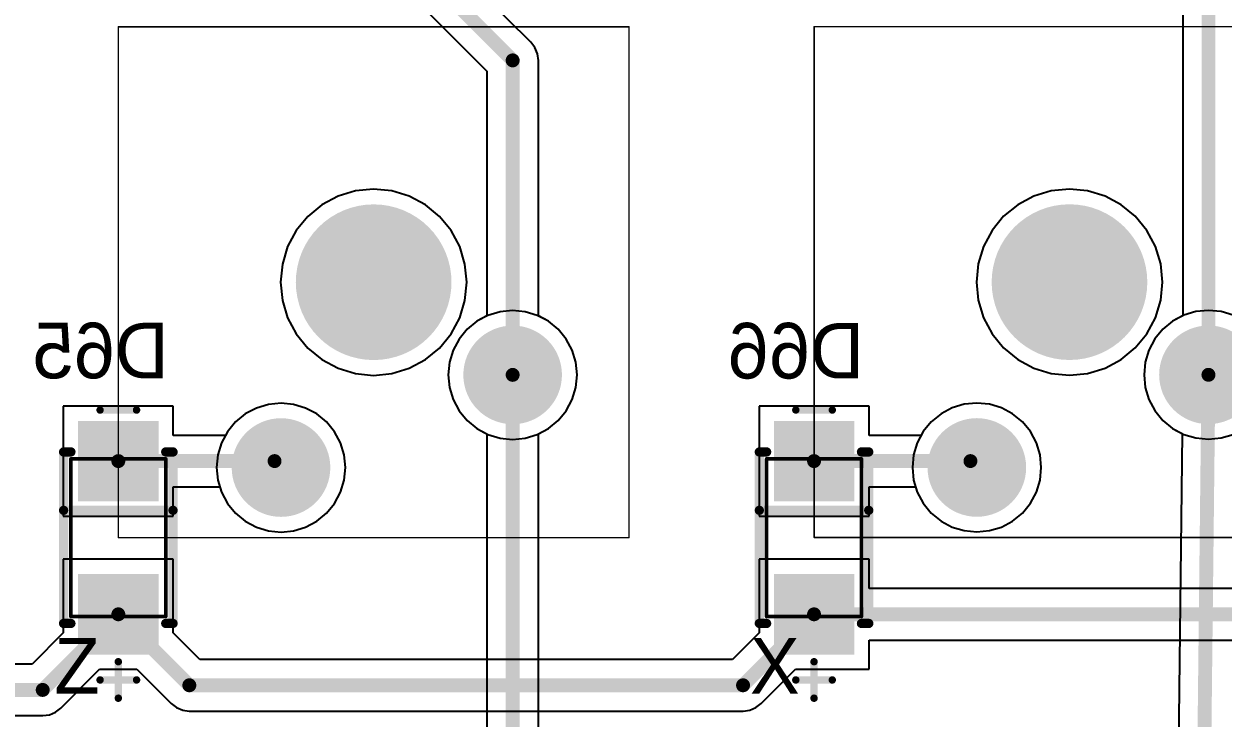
# Model space of a CAD drawing. Header units: millimetres. Extents: x 25 to 374, y 23 to 150.
# Drawn here: x 68.28 to 101.16, y 42.1 to 61.13 of the extents above; entities that cross this region are included whole.
import ezdxf

# ---------------------------------------------------------------- set-up
doc = ezdxf.new("R2010")
doc.units = ezdxf.units.MM
for name, color, linetype in [('BottomLayer', 5, 'Continuous'), ('BottomOverlay', 54, 'Continuous'), ('BottomPaste', 16, 'Continuous'), ('BottomSolder', 6, 'Continuous'), ('Mechanical1', 6, 'Continuous'), ('Mechanical13', 56, 'Continuous'), ('Mechanical15', 56, 'Continuous'), ('MultiLayer', 9, 'Continuous'), ('PadHoleLayer', 156, 'Continuous'), ('TopLayer', 1, 'Continuous'), ('TopOverlay', 2, 'Continuous'), ('TopSolder', 216, 'Continuous')]:
    doc.layers.add(name, color=color, linetype=linetype)

# ---------------------------------------------------------------- blocks, each defined once
blk = doc.blocks.new('SMA_DO_214AC__S1_B_93')
at = {"layer": 'BottomLayer'}
for points in [[(-1.1, -1), (-1.1, 1), (-3.1, -1), (-3.1, 1)], [(3.1, -1), (3.1, 1), (1.1, -1), (1.1, 1)]]:
    blk.add_solid(points, dxfattribs=at)
at = {"layer": 'BottomOverlay', "const_width": 0.254}
for points in [[(-2.35, 1.3), (-2.35, 1.5)], [(2.35, 1.5), (-2.35, 1.5)], [(-0.75, -1.5), (-0.75, 1.5)], [(2.35, 1.3), (2.35, 1.5)], [(-2.35, -1.5), (-2.35, -1.3)], [(2.35, -1.5), (2.35, -1.3)], [(2.35, -1.5), (-2.35, -1.5)]]:
    blk.add_lwpolyline(points, dxfattribs=at)
at = {"layer": 'BottomOverlay', "const_width": 0.127}
for points in [[(-2.414, 1.5, 1), (-2.287, 1.5, 1)], [(-2.414, 1.5, 1), (-2.287, 1.5, 1)], [(-2.414, 1.3, 1), (-2.287, 1.3, 1)], [(-0.814, 1.5, 1), (-0.687, 1.5, 1)], [(2.287, 1.5, 1), (2.414, 1.5, 1)], [(2.287, 1.5, 1), (2.414, 1.5, 1)], [(2.287, 1.3, 1), (2.414, 1.3, 1)], [(-2.414, -1.3, 1), (-2.287, -1.3, 1)], [(2.287, -1.3, 1), (2.414, -1.3, 1)], [(-2.414, -1.5, 1), (-2.287, -1.5, 1)], [(-2.414, -1.5, 1), (-2.287, -1.5, 1)], [(-0.814, -1.5, 1), (-0.687, -1.5, 1)], [(2.287, -1.5, 1), (2.414, -1.5, 1)], [(2.287, -1.5, 1), (2.414, -1.5, 1)]]:
    blk.add_lwpolyline(points, format="xyb", close=True, dxfattribs=at)
at = {"layer": 'BottomPaste'}
for points in [[(-1.1, -1), (-1.1, 1), (-3.1, -1), (-3.1, 1)], [(3.1, -1), (3.1, 1), (1.1, -1), (1.1, 1)]]:
    blk.add_solid(points, dxfattribs=at)
at = {"layer": 'BottomSolder'}
for points in [[(-0.998, -1.102), (-0.998, 1.102), (-3.202, -1.102), (-3.202, 1.102)], [(3.202, -1.102), (3.202, 1.102), (0.998, -1.102), (0.998, 1.102)]]:
    blk.add_solid(points, dxfattribs=at)
at = {"layer": 'Mechanical13', "const_width": 0.1}
for points in [[(2.16, 1.3), (-2.16, 1.3)], [(-2.16, -1.3), (-2.16, 1.3)], [(2.16, -1.3), (2.16, 1.3)], [(2.16, -1.3), (-2.16, -1.3)]]:
    blk.add_lwpolyline(points, dxfattribs=at)
at = {"layer": 'Mechanical13', "const_width": 0.05}
for points in [[(-2.185, 1.3, 1), (-2.135, 1.3, 1)], [(-2.185, 1.3, 1), (-2.135, 1.3, 1)], [(2.135, 1.3, 1), (2.185, 1.3, 1)], [(2.135, 1.3, 1), (2.185, 1.3, 1)], [(-2.185, -1.3, 1), (-2.135, -1.3, 1)], [(-2.185, -1.3, 1), (-2.135, -1.3, 1)], [(2.135, -1.3, 1), (2.185, -1.3, 1)], [(2.135, -1.3, 1), (2.185, -1.3, 1)]]:
    blk.add_lwpolyline(points, format="xyb", close=True, dxfattribs=at)
at = {"layer": 'Mechanical15', "const_width": 0.203}
for points in [[(-3.5, -0.5), (-3.5, 0.5)], [(3.9, -0.5), (3.9, 0.5)], [(4.4, 0), (3.4, 0)]]:
    blk.add_lwpolyline(points, dxfattribs=at)
at = {"layer": 'Mechanical15', "const_width": 0.102}
for points in [[(-3.551, 0.5, 1), (-3.449, 0.5, 1)], [(3.849, 0.5, 1), (3.951, 0.5, 1)], [(3.349, 0, 1), (3.451, 0, 1)], [(4.349, 0, 1), (4.451, 0, 1)], [(-3.551, -0.5, 1), (-3.449, -0.5, 1)], [(3.849, -0.5, 1), (3.951, -0.5, 1)]]:
    blk.add_lwpolyline(points, format="xyb", close=True, dxfattribs=at)
blk = doc.blocks.new('SMA_DO_214AC__S1_B_94')
at = {"layer": 'BottomLayer'}
for points in [[(-1.1, -1), (-1.1, 1), (-3.1, -1), (-3.1, 1)], [(3.1, -1), (3.1, 1), (1.1, -1), (1.1, 1)]]:
    blk.add_solid(points, dxfattribs=at)
at = {"layer": 'BottomOverlay', "const_width": 0.254}
for points in [[(-2.35, 1.3), (-2.35, 1.5)], [(2.35, 1.5), (-2.35, 1.5)], [(-0.75, -1.5), (-0.75, 1.5)], [(2.35, 1.3), (2.35, 1.5)], [(-2.35, -1.5), (-2.35, -1.3)], [(2.35, -1.5), (2.35, -1.3)], [(2.35, -1.5), (-2.35, -1.5)]]:
    blk.add_lwpolyline(points, dxfattribs=at)
at = {"layer": 'BottomOverlay', "const_width": 0.127}
for points in [[(-2.414, 1.5, 1), (-2.287, 1.5, 1)], [(-2.414, 1.5, 1), (-2.287, 1.5, 1)], [(-2.414, 1.3, 1), (-2.287, 1.3, 1)], [(-0.814, 1.5, 1), (-0.687, 1.5, 1)], [(2.287, 1.5, 1), (2.414, 1.5, 1)], [(2.287, 1.5, 1), (2.414, 1.5, 1)], [(2.287, 1.3, 1), (2.414, 1.3, 1)], [(-2.414, -1.3, 1), (-2.287, -1.3, 1)], [(2.287, -1.3, 1), (2.414, -1.3, 1)], [(-2.414, -1.5, 1), (-2.287, -1.5, 1)], [(-2.414, -1.5, 1), (-2.287, -1.5, 1)], [(-0.814, -1.5, 1), (-0.687, -1.5, 1)], [(2.287, -1.5, 1), (2.414, -1.5, 1)], [(2.287, -1.5, 1), (2.414, -1.5, 1)]]:
    blk.add_lwpolyline(points, format="xyb", close=True, dxfattribs=at)
at = {"layer": 'BottomPaste'}
for points in [[(-1.1, -1), (-1.1, 1), (-3.1, -1), (-3.1, 1)], [(3.1, -1), (3.1, 1), (1.1, -1), (1.1, 1)]]:
    blk.add_solid(points, dxfattribs=at)
at = {"layer": 'BottomSolder'}
for points in [[(-0.998, -1.102), (-0.998, 1.102), (-3.202, -1.102), (-3.202, 1.102)], [(3.202, -1.102), (3.202, 1.102), (0.998, -1.102), (0.998, 1.102)]]:
    blk.add_solid(points, dxfattribs=at)
at = {"layer": 'Mechanical13', "const_width": 0.1}
for points in [[(2.16, 1.3), (-2.16, 1.3)], [(-2.16, -1.3), (-2.16, 1.3)], [(2.16, -1.3), (2.16, 1.3)], [(2.16, -1.3), (-2.16, -1.3)]]:
    blk.add_lwpolyline(points, dxfattribs=at)
at = {"layer": 'Mechanical13', "const_width": 0.05}
for points in [[(-2.185, 1.3, 1), (-2.135, 1.3, 1)], [(-2.185, 1.3, 1), (-2.135, 1.3, 1)], [(2.135, 1.3, 1), (2.185, 1.3, 1)], [(2.135, 1.3, 1), (2.185, 1.3, 1)], [(-2.185, -1.3, 1), (-2.135, -1.3, 1)], [(-2.185, -1.3, 1), (-2.135, -1.3, 1)], [(2.135, -1.3, 1), (2.185, -1.3, 1)], [(2.135, -1.3, 1), (2.185, -1.3, 1)]]:
    blk.add_lwpolyline(points, format="xyb", close=True, dxfattribs=at)
at = {"layer": 'Mechanical15', "const_width": 0.203}
for points in [[(-3.5, -0.5), (-3.5, 0.5)], [(3.9, -0.5), (3.9, 0.5)], [(4.4, 0), (3.4, 0)]]:
    blk.add_lwpolyline(points, dxfattribs=at)
at = {"layer": 'Mechanical15', "const_width": 0.102}
for points in [[(-3.551, 0.5, 1), (-3.449, 0.5, 1)], [(3.849, 0.5, 1), (3.951, 0.5, 1)], [(3.349, 0, 1), (3.451, 0, 1)], [(4.349, 0, 1), (4.451, 0, 1)], [(-3.551, -0.5, 1), (-3.449, -0.5, 1)], [(3.849, -0.5, 1), (3.951, -0.5, 1)]]:
    blk.add_lwpolyline(points, format="xyb", close=True, dxfattribs=at)
blk = doc.blocks.new('MX_SW_3_185')
at = {"layer": 'BottomLayer'}
for points, const_width in [([(-1.016, 0, 1), (1.016, 0, 1)], 2.032), ([(3.185, -2.54, 1), (4.435, -2.54, 1)], 1.25), ([(-3.165, -5.08, 1), (-1.915, -5.08, 1)], 1.25)]:
    blk.add_lwpolyline(points, format="xyb", close=True, dxfattribs=dict(at, const_width=const_width))
at = {"layer": 'BottomSolder'}
for points, const_width in [([(-1.067, 0, 1), (1.067, 0, 1)], 2.134), ([(3.134, -2.54, 1), (4.486, -2.54, 1)], 1.352), ([(-3.216, -5.08, 1), (-1.864, -5.08, 1)], 1.352)]:
    blk.add_lwpolyline(points, format="xyb", close=True, dxfattribs=dict(at, const_width=const_width))
at = {"layer": 'Mechanical1', "const_width": 0.0381}
for points in [[(-7, -7), (-7, 7)], [(-7, 7), (7, 7)], [(7, -7), (7, 7)], [(-7, -7), (7, -7)]]:
    blk.add_lwpolyline(points, dxfattribs=at)
at = {"layer": 'Mechanical1', "const_width": 0.0191}
for points in [[(-7.01, 7, 1), (-6.99, 7, 1)], [(-7.01, 7, 1), (-6.99, 7, 1)], [(6.99, 7, 1), (7.01, 7, 1)], [(6.99, 7, 1), (7.01, 7, 1)], [(-7.01, -7, 1), (-6.99, -7, 1)], [(-7.01, -7, 1), (-6.99, -7, 1)], [(6.99, -7, 1), (7.01, -7, 1)], [(6.99, -7, 1), (7.01, -7, 1)]]:
    blk.add_lwpolyline(points, format="xyb", close=True, dxfattribs=at)
at = {"layer": 'MultiLayer'}
for points, const_width in [([(-1.016, 0, 1), (1.016, 0, 1)], 2.032), ([(3.185, -2.54, 1), (4.435, -2.54, 1)], 1.25), ([(-3.165, -5.08, 1), (-1.915, -5.08, 1)], 1.25)]:
    blk.add_lwpolyline(points, format="xyb", close=True, dxfattribs=dict(at, const_width=const_width))
at = {"layer": 'PadHoleLayer'}
for points, const_width in [([(-1.016, 0, 1), (1.016, 0, 1)], 2.032), ([(3.435, -2.54, 1), (4.185, -2.54, 1)], 0.75), ([(-2.915, -5.08, 1), (-2.165, -5.08, 1)], 0.75)]:
    blk.add_lwpolyline(points, format="xyb", close=True, dxfattribs=dict(at, const_width=const_width))
at = {"layer": 'TopLayer'}
for points, const_width in [([(-1.016, 0, 1), (1.016, 0, 1)], 2.032), ([(3.185, -2.54, 1), (4.435, -2.54, 1)], 1.25), ([(-3.165, -5.08, 1), (-1.915, -5.08, 1)], 1.25)]:
    blk.add_lwpolyline(points, format="xyb", close=True, dxfattribs=dict(at, const_width=const_width))
at = {"layer": 'TopSolder'}
for points, const_width in [([(-1.067, 0, 1), (1.067, 0, 1)], 2.134), ([(3.134, -2.54, 1), (4.486, -2.54, 1)], 1.352), ([(-3.216, -5.08, 1), (-1.864, -5.08, 1)], 1.352)]:
    blk.add_lwpolyline(points, format="xyb", close=True, dxfattribs=dict(at, const_width=const_width))
blk = doc.blocks.new('MX_SW_3_186')
at = {"layer": 'BottomLayer'}
for points, const_width in [([(-1.016, 0, 1), (1.016, 0, 1)], 2.032), ([(3.185, -2.54, 1), (4.435, -2.54, 1)], 1.25), ([(-3.165, -5.08, 1), (-1.915, -5.08, 1)], 1.25)]:
    blk.add_lwpolyline(points, format="xyb", close=True, dxfattribs=dict(at, const_width=const_width))
at = {"layer": 'BottomSolder'}
for points, const_width in [([(-1.067, 0, 1), (1.067, 0, 1)], 2.134), ([(3.134, -2.54, 1), (4.486, -2.54, 1)], 1.352), ([(-3.216, -5.08, 1), (-1.864, -5.08, 1)], 1.352)]:
    blk.add_lwpolyline(points, format="xyb", close=True, dxfattribs=dict(at, const_width=const_width))
at = {"layer": 'Mechanical1', "const_width": 0.0381}
for points in [[(-7, -7), (-7, 7)], [(-7, 7), (7, 7)], [(7, -7), (7, 7)], [(-7, -7), (7, -7)]]:
    blk.add_lwpolyline(points, dxfattribs=at)
at = {"layer": 'Mechanical1', "const_width": 0.0191}
for points in [[(-7.01, 7, 1), (-6.99, 7, 1)], [(-7.01, 7, 1), (-6.99, 7, 1)], [(6.99, 7, 1), (7.01, 7, 1)], [(6.99, 7, 1), (7.01, 7, 1)], [(-7.01, -7, 1), (-6.99, -7, 1)], [(-7.01, -7, 1), (-6.99, -7, 1)], [(6.99, -7, 1), (7.01, -7, 1)], [(6.99, -7, 1), (7.01, -7, 1)]]:
    blk.add_lwpolyline(points, format="xyb", close=True, dxfattribs=at)
at = {"layer": 'MultiLayer'}
for points, const_width in [([(-1.016, 0, 1), (1.016, 0, 1)], 2.032), ([(3.185, -2.54, 1), (4.435, -2.54, 1)], 1.25), ([(-3.165, -5.08, 1), (-1.915, -5.08, 1)], 1.25)]:
    blk.add_lwpolyline(points, format="xyb", close=True, dxfattribs=dict(at, const_width=const_width))
at = {"layer": 'PadHoleLayer'}
for points, const_width in [([(-1.016, 0, 1), (1.016, 0, 1)], 2.032), ([(3.435, -2.54, 1), (4.185, -2.54, 1)], 0.75), ([(-2.915, -5.08, 1), (-2.165, -5.08, 1)], 0.75)]:
    blk.add_lwpolyline(points, format="xyb", close=True, dxfattribs=dict(at, const_width=const_width))
at = {"layer": 'TopLayer'}
for points, const_width in [([(-1.016, 0, 1), (1.016, 0, 1)], 2.032), ([(3.185, -2.54, 1), (4.435, -2.54, 1)], 1.25), ([(-3.165, -5.08, 1), (-1.915, -5.08, 1)], 1.25)]:
    blk.add_lwpolyline(points, format="xyb", close=True, dxfattribs=dict(at, const_width=const_width))
at = {"layer": 'TopSolder'}
for points, const_width in [([(-1.067, 0, 1), (1.067, 0, 1)], 2.134), ([(3.134, -2.54, 1), (4.486, -2.54, 1)], 1.352), ([(-3.216, -5.08, 1), (-1.864, -5.08, 1)], 1.352)]:
    blk.add_lwpolyline(points, format="xyb", close=True, dxfattribs=dict(at, const_width=const_width))

msp = doc.modelspace()

# ---------------------------------------------------------------- linework, layer by layer
at = {"layer": 'BottomLayer'}
for p, q in [((77.373, 56.552), (76.895, 56.407)), ((77.871, 56.601), (77.373, 56.552)), ((78.369, 56.552), (77.871, 56.601)), ((78.848, 56.407), (78.369, 56.552)), ((96.449, 56.554), (95.97, 56.409)), ((96.947, 56.603), (96.449, 56.554)), ((97.445, 56.554), (96.947, 56.603)), ((97.923, 56.409), (97.445, 56.554)), ((76.895, 56.407), (76.453, 56.171)), ((79.289, 56.171), (78.848, 56.407)), ((95.97, 56.409), (95.529, 56.173)), ((98.365, 56.173), (97.923, 56.409)), ((76.453, 56.171), (76.067, 55.853)), ((79.676, 55.853), (79.289, 56.171)), ((95.529, 56.173), (95.142, 55.856)), ((98.751, 55.856), (98.365, 56.173)), ((76.067, 55.853), (75.749, 55.467)), ((79.993, 55.467), (79.676, 55.853)), ((95.142, 55.856), (94.825, 55.469)), ((99.069, 55.469), (98.751, 55.856)), ((75.749, 55.467), (75.513, 55.025)), ((80.229, 55.025), (79.993, 55.467)), ((94.825, 55.469), (94.589, 55.028)), ((99.305, 55.028), (99.069, 55.469)), ((75.513, 55.025), (75.368, 54.547)), ((80.375, 54.547), (80.229, 55.025)), ((94.589, 55.028), (94.443, 54.549)), ((99.45, 54.549), (99.305, 55.028)), ((75.368, 54.547), (75.319, 54.049)), ((80.424, 54.049), (80.375, 54.547)), ((94.443, 54.549), (94.394, 54.051)), ((99.499, 54.051), (99.45, 54.549)), ((75.319, 54.049), (75.368, 53.551)), ((80.375, 53.551), (80.424, 54.049)), ((94.394, 54.051), (94.443, 53.553)), ((99.45, 53.553), (99.499, 54.051)), ((75.368, 53.551), (75.513, 53.072)), ((80.229, 53.072), (80.375, 53.551)), ((81.681, 53.275), (81.337, 53.241)), ((82.026, 53.241), (81.681, 53.275)), ((94.443, 53.553), (94.589, 53.074)), ((99.305, 53.074), (99.45, 53.553)), ((100.757, 53.278), (100.412, 53.244)), ((101.101, 53.244), (100.757, 53.278)), ((75.513, 53.072), (75.749, 52.631)), ((79.993, 52.631), (80.229, 53.072)), ((80.7, 52.977), (80.432, 52.758)), ((81.005, 53.141), (80.7, 52.977)), ((81.337, 53.241), (81.005, 53.141)), ((82.357, 53.141), (82.026, 53.241)), ((82.663, 52.977), (82.357, 53.141)), ((82.93, 52.758), (82.663, 52.977)), ((94.589, 53.074), (94.825, 52.633)), ((99.069, 52.633), (99.305, 53.074)), ((99.775, 52.98), (99.508, 52.76)), ((100.081, 53.143), (99.775, 52.98)), ((100.412, 53.244), (100.081, 53.143)), ((101.433, 53.143), (101.101, 53.244)), ((75.749, 52.631), (76.067, 52.244)), ((79.676, 52.244), (79.993, 52.631)), ((80.432, 52.758), (80.213, 52.49)), ((83.15, 52.49), (82.93, 52.758)), ((94.825, 52.633), (95.142, 52.246)), ((98.751, 52.246), (99.069, 52.633)), ((99.508, 52.76), (99.288, 52.493)), ((80.213, 52.49), (80.049, 52.185)), ((83.313, 52.185), (83.15, 52.49)), ((99.288, 52.493), (99.125, 52.187)), ((76.067, 52.244), (76.453, 51.927)), ((79.289, 51.927), (79.676, 52.244)), ((80.049, 52.185), (79.949, 51.853)), ((83.414, 51.853), (83.313, 52.185)), ((95.142, 52.246), (95.529, 51.929)), ((98.365, 51.929), (98.751, 52.246)), ((99.125, 52.187), (99.024, 51.856)), ((76.453, 51.927), (76.895, 51.691)), ((76.895, 51.691), (77.373, 51.545)), ((78.369, 51.545), (78.848, 51.691)), ((78.848, 51.691), (79.289, 51.927)), ((79.949, 51.853), (79.915, 51.509)), ((83.448, 51.509), (83.414, 51.853)), ((95.529, 51.929), (95.97, 51.693)), ((95.97, 51.693), (96.449, 51.548)), ((97.445, 51.548), (97.923, 51.693)), ((97.923, 51.693), (98.365, 51.929)), ((99.024, 51.856), (98.99, 51.511)), ((77.373, 51.545), (77.871, 51.496)), ((77.871, 51.496), (78.369, 51.545)), ((79.915, 51.509), (79.949, 51.164)), ((83.414, 51.164), (83.448, 51.509)), ((96.449, 51.548), (96.947, 51.499)), ((96.947, 51.499), (97.445, 51.548)), ((98.99, 51.511), (99.024, 51.167)), ((79.949, 51.164), (80.049, 50.833)), ((83.313, 50.833), (83.414, 51.164)), ((99.024, 51.167), (99.125, 50.835)), ((72.379, 50.654), (69.363, 50.654)), ((69.363, 50.654), (69.363, 47.638)), ((72.379, 49.85), (72.379, 50.654)), ((74.987, 50.701), (74.655, 50.601)), ((75.331, 50.735), (74.987, 50.701)), ((75.676, 50.701), (75.331, 50.735)), ((76.007, 50.601), (75.676, 50.701)), ((80.049, 50.833), (80.213, 50.527)), ((83.15, 50.527), (83.313, 50.833)), ((91.452, 50.654), (88.436, 50.654)), ((88.436, 50.654), (88.436, 47.638)), ((91.452, 49.85), (91.452, 50.654)), ((94.062, 50.704), (93.731, 50.603)), ((94.407, 50.738), (94.062, 50.704)), ((94.751, 50.704), (94.407, 50.738)), ((95.083, 50.603), (94.751, 50.704)), ((99.125, 50.835), (99.288, 50.53)), ((74.35, 50.437), (74.082, 50.218)), ((74.655, 50.601), (74.35, 50.437)), ((76.313, 50.437), (76.007, 50.601)), ((76.58, 50.218), (76.313, 50.437)), ((80.213, 50.527), (80.432, 50.26)), ((82.93, 50.26), (83.15, 50.527)), ((93.425, 50.44), (93.158, 50.22)), ((93.731, 50.603), (93.425, 50.44)), ((95.388, 50.44), (95.083, 50.603)), ((95.656, 50.22), (95.388, 50.44)), ((99.288, 50.53), (99.508, 50.262)), ((74.082, 50.218), (73.863, 49.95)), ((76.8, 49.95), (76.58, 50.218)), ((80.432, 50.26), (80.7, 50.04)), ((80.7, 50.04), (81.005, 49.877)), ((82.357, 49.877), (82.663, 50.04)), ((82.663, 50.04), (82.93, 50.26)), ((93.158, 50.22), (92.938, 49.953)), ((95.876, 49.953), (95.656, 50.22)), ((99.508, 50.262), (99.775, 50.042)), ((99.775, 50.042), (100.081, 49.879)), ((73.809, 49.85), (72.379, 49.85)), ((73.863, 49.95), (73.809, 49.85)), ((76.963, 49.645), (76.8, 49.95)), ((77.064, 49.313), (76.963, 49.645)), ((81.005, 49.877), (81.337, 49.776)), ((81.337, 49.776), (81.681, 49.742)), ((81.681, 49.742), (82.026, 49.776)), ((82.026, 49.776), (82.357, 49.877)), ((92.883, 49.85), (91.452, 49.85)), ((92.938, 49.953), (92.883, 49.85)), ((96.039, 49.647), (95.876, 49.953)), ((96.139, 49.316), (96.039, 49.647)), ((100.081, 49.879), (100.412, 49.779)), ((100.412, 49.779), (100.757, 49.745)), ((100.757, 49.745), (101.101, 49.779)), ((101.101, 49.779), (101.433, 49.879)), ((77.098, 48.969), (77.064, 49.313)), ((96.173, 48.971), (96.139, 49.316)), ((77.064, 48.624), (77.098, 48.969)), ((96.139, 48.627), (96.173, 48.971)), ((72.379, 47.638), (72.379, 48.441)), ((72.379, 48.441), (73.654, 48.441)), ((73.654, 48.441), (73.699, 48.293)), ((76.963, 48.293), (77.064, 48.624)), ((91.452, 47.638), (91.452, 48.441)), ((91.452, 48.441), (92.73, 48.441)), ((92.73, 48.441), (92.775, 48.295)), ((96.039, 48.295), (96.139, 48.627)), ((73.699, 48.293), (73.863, 47.987)), ((76.8, 47.987), (76.963, 48.293)), ((92.775, 48.295), (92.938, 47.99)), ((95.876, 47.99), (96.039, 48.295)), ((73.863, 47.987), (74.082, 47.72)), ((74.082, 47.72), (74.35, 47.5)), ((76.313, 47.5), (76.58, 47.72)), ((76.58, 47.72), (76.8, 47.987)), ((92.938, 47.99), (93.158, 47.722)), ((93.158, 47.722), (93.425, 47.502)), ((95.388, 47.502), (95.656, 47.722)), ((95.656, 47.722), (95.876, 47.99)), ((69.363, 47.638), (72.379, 47.638)), ((74.35, 47.5), (74.655, 47.337)), ((74.655, 47.337), (74.987, 47.236)), ((75.676, 47.236), (76.007, 47.337)), ((76.007, 47.337), (76.313, 47.5)), ((88.436, 47.638), (91.452, 47.638)), ((93.425, 47.502), (93.731, 47.339)), ((93.731, 47.339), (94.062, 47.239)), ((94.751, 47.239), (95.083, 47.339)), ((95.083, 47.339), (95.388, 47.502)), ((74.987, 47.236), (75.331, 47.202)), ((75.331, 47.202), (75.676, 47.236)), ((94.062, 47.239), (94.407, 47.205)), ((94.407, 47.205), (94.751, 47.239)), ((72.379, 46.454), (69.363, 46.454)), ((69.363, 46.454), (69.363, 44.434)), ((72.379, 44.434), (72.379, 46.454)), ((91.452, 46.454), (88.436, 46.454)), ((88.436, 46.454), (88.436, 44.434)), ((91.452, 45.65), (91.452, 46.454)), ((102.454, 45.65), (91.452, 45.65)), ((69.363, 44.434), (68.506, 43.577)), ((73.109, 43.704), (72.379, 44.434)), ((88.436, 44.434), (87.706, 43.704)), ((91.452, 43.438), (91.452, 44.241)), ((91.452, 44.241), (102.746, 44.241)), ((68.506, 43.577), (60.314, 43.577)), ((69.296, 42.374), (70.359, 43.438)), ((70.359, 43.438), (71.383, 43.438)), ((71.383, 43.438), (72.319, 42.501)), ((87.706, 43.704), (73.109, 43.704)), ((88.496, 42.501), (89.432, 43.438)), ((89.432, 43.438), (91.452, 43.438)), ((72.319, 42.501), (72.465, 42.39)), ((88.35, 42.39), (88.496, 42.501)), ((42.002, 42.168), (68.798, 42.168)), ((68.798, 42.168), (68.98, 42.192)), ((68.98, 42.192), (69.15, 42.263)), ((69.15, 42.263), (69.296, 42.374)), ((72.465, 42.39), (72.635, 42.319)), ((72.635, 42.319), (72.817, 42.295)), ((72.817, 42.295), (87.998, 42.295)), ((87.998, 42.295), (88.18, 42.319)), ((88.18, 42.319), (88.35, 42.39))]:
    msp.add_line(p, q, dxfattribs=at)
at = {"layer": 'BottomLayer', "const_width": 0.381}
for points in [[(70.871, 49.146), (75.154, 49.146)], [(89.944, 49.146), (94.232, 49.146)], [(68.798, 42.873), (70.871, 44.946)], [(70.871, 44.946), (72.817, 43)], [(87.998, 43), (89.944, 44.946)], [(89.944, 44.946), (102.746, 44.946)], [(42.002, 42.873), (68.798, 42.873)], [(72.817, 43), (87.998, 43)]]:
    msp.add_lwpolyline(points, dxfattribs=at)
at = {"layer": 'BottomLayer', "const_width": 0.191}
for points in [[(70.776, 49.146, 1), (70.966, 49.146, 1)], [(75.059, 49.146, 1), (75.249, 49.146, 1)], [(89.849, 49.146, 1), (90.039, 49.146, 1)], [(94.137, 49.146, 1), (94.327, 49.146, 1)], [(70.776, 44.946, 1), (70.966, 44.946, 1)], [(70.776, 44.946, 1), (70.966, 44.946, 1)], [(89.849, 44.946, 1), (90.039, 44.946, 1)], [(89.849, 44.946, 1), (90.039, 44.946, 1)], [(68.703, 42.873, 1), (68.893, 42.873, 1)], [(68.703, 42.873, 1), (68.893, 42.873, 1)], [(72.722, 43, 1), (72.913, 43, 1)], [(72.722, 43, 1), (72.913, 43, 1)], [(87.902, 43, 1), (88.093, 43, 1)], [(87.902, 43, 1), (88.093, 43, 1)]]:
    msp.add_lwpolyline(points, format="xyb", close=True, dxfattribs=at)
at = {"layer": 'Mechanical1', "const_width": 0.0127}
for points in [[(70.882, 61.055), (84.881, 61.055)], [(70.882, 47.056), (70.882, 61.055)], [(84.881, 47.056), (84.881, 61.055)], [(89.932, 61.055), (103.931, 61.055)], [(89.932, 47.056), (89.932, 61.055)], [(70.882, 47.056), (84.881, 47.056)], [(89.932, 47.056), (103.931, 47.056)]]:
    msp.add_lwpolyline(points, dxfattribs=at)
at = {"layer": 'Mechanical1', "const_width": 0.00635}
for points in [[(70.879, 61.055, 1), (70.885, 61.055, 1)], [(70.879, 61.055, 1), (70.885, 61.055, 1)], [(84.878, 61.055, 1), (84.885, 61.055, 1)], [(84.878, 61.055, 1), (84.885, 61.055, 1)], [(89.929, 61.055, 1), (89.935, 61.055, 1)], [(89.929, 61.055, 1), (89.935, 61.055, 1)], [(70.879, 47.056, 1), (70.885, 47.056, 1)], [(70.879, 47.056, 1), (70.885, 47.056, 1)], [(84.878, 47.056, 1), (84.885, 47.056, 1)], [(84.878, 47.056, 1), (84.885, 47.056, 1)], [(89.929, 47.056, 1), (89.935, 47.056, 1)], [(89.929, 47.056, 1), (89.935, 47.056, 1)]]:
    msp.add_lwpolyline(points, format="xyb", close=True, dxfattribs=at)
at = {"layer": 'TopLayer'}
for p, q in [((100.052, 67.412), (100.052, 53.128)), ((82.179, 60.628), (79.579, 63.229)), ((78.789, 62.026), (80.977, 59.838)), ((82.291, 60.482), (82.179, 60.628)), ((82.362, 60.312), (82.291, 60.482)), ((82.386, 60.129), (82.362, 60.312)), ((80.977, 59.838), (80.977, 53.125)), ((82.386, 53.125), (82.386, 60.129)), ((77.373, 56.552), (76.895, 56.407)), ((77.871, 56.601), (77.373, 56.552)), ((78.369, 56.552), (77.871, 56.601)), ((78.848, 56.407), (78.369, 56.552)), ((96.449, 56.554), (95.97, 56.409)), ((96.947, 56.603), (96.449, 56.554)), ((97.445, 56.554), (96.947, 56.603)), ((97.923, 56.409), (97.445, 56.554)), ((76.895, 56.407), (76.453, 56.171)), ((79.289, 56.171), (78.848, 56.407)), ((95.97, 56.409), (95.529, 56.173)), ((98.365, 56.173), (97.923, 56.409)), ((76.453, 56.171), (76.067, 55.853)), ((79.676, 55.853), (79.289, 56.171)), ((95.529, 56.173), (95.142, 55.856)), ((98.751, 55.856), (98.365, 56.173)), ((76.067, 55.853), (75.749, 55.467)), ((79.993, 55.467), (79.676, 55.853)), ((95.142, 55.856), (94.825, 55.469)), ((99.069, 55.469), (98.751, 55.856)), ((75.749, 55.467), (75.513, 55.025)), ((80.229, 55.025), (79.993, 55.467)), ((94.825, 55.469), (94.589, 55.028)), ((99.305, 55.028), (99.069, 55.469)), ((75.513, 55.025), (75.368, 54.547)), ((80.375, 54.547), (80.229, 55.025)), ((94.589, 55.028), (94.443, 54.549)), ((99.45, 54.549), (99.305, 55.028)), ((75.368, 54.547), (75.319, 54.049)), ((80.424, 54.049), (80.375, 54.547)), ((94.443, 54.549), (94.394, 54.051)), ((99.499, 54.051), (99.45, 54.549)), ((75.319, 54.049), (75.368, 53.551)), ((80.375, 53.551), (80.424, 54.049)), ((94.394, 54.051), (94.443, 53.553)), ((99.45, 53.553), (99.499, 54.051)), ((75.368, 53.551), (75.513, 53.072)), ((80.229, 53.072), (80.375, 53.551)), ((94.443, 53.553), (94.589, 53.074)), ((99.305, 53.074), (99.45, 53.553)), ((75.513, 53.072), (75.749, 52.631)), ((79.993, 52.631), (80.229, 53.072)), ((80.7, 52.977), (80.432, 52.758)), ((80.977, 53.125), (80.7, 52.977)), ((82.663, 52.977), (82.386, 53.125)), ((82.93, 52.758), (82.663, 52.977)), ((94.589, 53.074), (94.825, 52.633)), ((99.069, 52.633), (99.305, 53.074)), ((99.775, 52.98), (99.508, 52.76)), ((100.052, 53.128), (99.775, 52.98)), ((75.749, 52.631), (76.067, 52.244)), ((79.676, 52.244), (79.993, 52.631)), ((80.432, 52.758), (80.213, 52.49)), ((83.15, 52.49), (82.93, 52.758)), ((94.825, 52.633), (95.142, 52.246)), ((98.751, 52.246), (99.069, 52.633)), ((99.508, 52.76), (99.288, 52.493)), ((80.213, 52.49), (80.049, 52.185)), ((83.313, 52.185), (83.15, 52.49)), ((99.288, 52.493), (99.125, 52.187)), ((76.067, 52.244), (76.453, 51.927)), ((79.289, 51.927), (79.676, 52.244)), ((80.049, 52.185), (79.949, 51.853)), ((83.414, 51.853), (83.313, 52.185)), ((95.142, 52.246), (95.529, 51.929)), ((98.365, 51.929), (98.751, 52.246)), ((99.125, 52.187), (99.024, 51.856)), ((76.453, 51.927), (76.895, 51.691)), ((76.895, 51.691), (77.373, 51.545)), ((78.369, 51.545), (78.848, 51.691)), ((78.848, 51.691), (79.289, 51.927)), ((79.949, 51.853), (79.915, 51.509)), ((83.448, 51.509), (83.414, 51.853)), ((95.529, 51.929), (95.97, 51.693)), ((95.97, 51.693), (96.449, 51.548)), ((97.445, 51.548), (97.923, 51.693)), ((97.923, 51.693), (98.365, 51.929)), ((99.024, 51.856), (98.99, 51.511)), ((77.373, 51.545), (77.871, 51.496)), ((77.871, 51.496), (78.369, 51.545)), ((79.915, 51.509), (79.949, 51.164)), ((83.414, 51.164), (83.448, 51.509)), ((96.449, 51.548), (96.947, 51.499)), ((96.947, 51.499), (97.445, 51.548)), ((98.99, 51.511), (99.024, 51.167)), ((79.949, 51.164), (80.049, 50.833)), ((83.313, 50.833), (83.414, 51.164)), ((99.024, 51.167), (99.125, 50.835)), ((74.987, 50.701), (74.655, 50.601)), ((75.331, 50.735), (74.987, 50.701)), ((75.676, 50.701), (75.331, 50.735)), ((76.007, 50.601), (75.676, 50.701)), ((80.049, 50.833), (80.213, 50.527)), ((83.15, 50.527), (83.313, 50.833)), ((94.062, 50.704), (93.731, 50.603)), ((94.407, 50.738), (94.062, 50.704)), ((94.751, 50.704), (94.407, 50.738)), ((95.083, 50.603), (94.751, 50.704)), ((99.125, 50.835), (99.288, 50.53)), ((74.35, 50.437), (74.082, 50.218)), ((74.655, 50.601), (74.35, 50.437)), ((76.313, 50.437), (76.007, 50.601)), ((76.58, 50.218), (76.313, 50.437)), ((80.213, 50.527), (80.432, 50.26)), ((82.93, 50.26), (83.15, 50.527)), ((93.425, 50.44), (93.158, 50.22)), ((93.731, 50.603), (93.425, 50.44)), ((95.388, 50.44), (95.083, 50.603)), ((95.656, 50.22), (95.388, 50.44)), ((99.288, 50.53), (99.508, 50.262)), ((74.082, 50.218), (73.863, 49.95)), ((76.8, 49.95), (76.58, 50.218)), ((80.432, 50.26), (80.7, 50.04)), ((80.7, 50.04), (80.977, 49.892)), ((82.386, 49.892), (82.663, 50.04)), ((82.663, 50.04), (82.93, 50.26)), ((93.158, 50.22), (92.938, 49.953)), ((95.876, 49.953), (95.656, 50.22)), ((99.508, 50.262), (99.775, 50.042)), ((99.775, 50.042), (100.034, 49.904)), ((73.699, 49.645), (73.599, 49.313)), ((73.863, 49.95), (73.699, 49.645)), ((76.963, 49.645), (76.8, 49.95)), ((77.064, 49.313), (76.963, 49.645)), ((80.977, 49.892), (80.977, 36.235)), ((82.386, 40.047), (82.386, 49.892)), ((92.775, 49.647), (92.674, 49.316)), ((92.938, 49.953), (92.775, 49.647)), ((96.039, 49.647), (95.876, 49.953)), ((96.139, 49.316), (96.039, 49.647)), ((100.034, 49.904), (99.931, 40.629)), ((73.599, 49.313), (73.565, 48.969)), ((77.098, 48.969), (77.064, 49.313)), ((92.674, 49.316), (92.64, 48.971)), ((96.173, 48.971), (96.139, 49.316)), ((73.565, 48.969), (73.599, 48.624)), ((77.064, 48.624), (77.098, 48.969)), ((92.64, 48.971), (92.674, 48.627)), ((96.139, 48.627), (96.173, 48.971)), ((73.599, 48.624), (73.699, 48.293)), ((76.963, 48.293), (77.064, 48.624)), ((92.674, 48.627), (92.775, 48.295)), ((96.039, 48.295), (96.139, 48.627)), ((73.699, 48.293), (73.863, 47.987)), ((76.8, 47.987), (76.963, 48.293)), ((92.775, 48.295), (92.938, 47.99)), ((95.876, 47.99), (96.039, 48.295)), ((73.863, 47.987), (74.082, 47.72)), ((74.082, 47.72), (74.35, 47.5)), ((76.313, 47.5), (76.58, 47.72)), ((76.58, 47.72), (76.8, 47.987)), ((92.938, 47.99), (93.158, 47.722)), ((93.158, 47.722), (93.425, 47.502)), ((95.388, 47.502), (95.656, 47.722)), ((95.656, 47.722), (95.876, 47.99)), ((74.35, 47.5), (74.655, 47.337)), ((74.655, 47.337), (74.987, 47.236)), ((75.676, 47.236), (76.007, 47.337)), ((76.007, 47.337), (76.313, 47.5)), ((93.425, 47.502), (93.731, 47.339)), ((93.731, 47.339), (94.062, 47.239)), ((94.751, 47.239), (95.083, 47.339)), ((95.083, 47.339), (95.388, 47.502)), ((74.987, 47.236), (75.331, 47.202)), ((75.331, 47.202), (75.676, 47.236)), ((94.062, 47.239), (94.407, 47.205)), ((94.407, 47.205), (94.751, 47.239))]:
    msp.add_line(p, q, dxfattribs=at)
at = {"layer": 'TopLayer', "const_width": 0.381}
for points in [[(100.757, 51.511), (100.757, 67.704)], [(79.08, 62.73), (81.681, 60.129)], [(81.681, 51.509), (81.681, 60.129)], [(81.681, 35.944), (81.681, 51.509)], [(100.63, 40.079), (100.757, 51.511)]]:
    msp.add_lwpolyline(points, dxfattribs=at)
at = {"layer": 'TopLayer', "const_width": 0.191}
for points in [[(81.586, 60.129, 1), (81.777, 60.129, 1)], [(81.586, 60.129, 1), (81.777, 60.129, 1)], [(81.586, 51.509, 1), (81.777, 51.509, 1)], [(81.586, 51.509, 1), (81.777, 51.509, 1)], [(100.661, 51.511, 1), (100.852, 51.511, 1)], [(100.661, 51.511, 1), (100.852, 51.511, 1)]]:
    msp.add_lwpolyline(points, format="xyb", close=True, dxfattribs=at)

# ---------------------------------------------------------------- block references
for name, p in [('MX_SW_3_185', (77.871, 54.049)), ('MX_SW_3_186', (96.947, 54.051))]:
    msp.add_blockref(name, p)
at = {"rotation": 270}
for name, p in [('SMA_DO_214AC__S1_B_93', (70.871, 47.046)), ('SMA_DO_214AC__S1_B_94', (89.944, 47.046))]:
    msp.add_blockref(name, p, dxfattribs=at)

# ---------------------------------------------------------------- texts
at = {"layer": 'BottomOverlay', "text_generation_flag": 2}
for s, p in [('D65', (72.255, 51.415)), ('D66', (91.313, 51.41))]:
    msp.add_text(s, height=1.524, dxfattribs=at).set_placement(p)
at = {"layer": 'TopOverlay'}
for s, p in [('Z', (69.113, 42.774)), ('X', (88.189, 42.774))]:
    msp.add_text(s, height=1.524, dxfattribs=at).set_placement(p)

doc.saveas('drawing.dxf')
